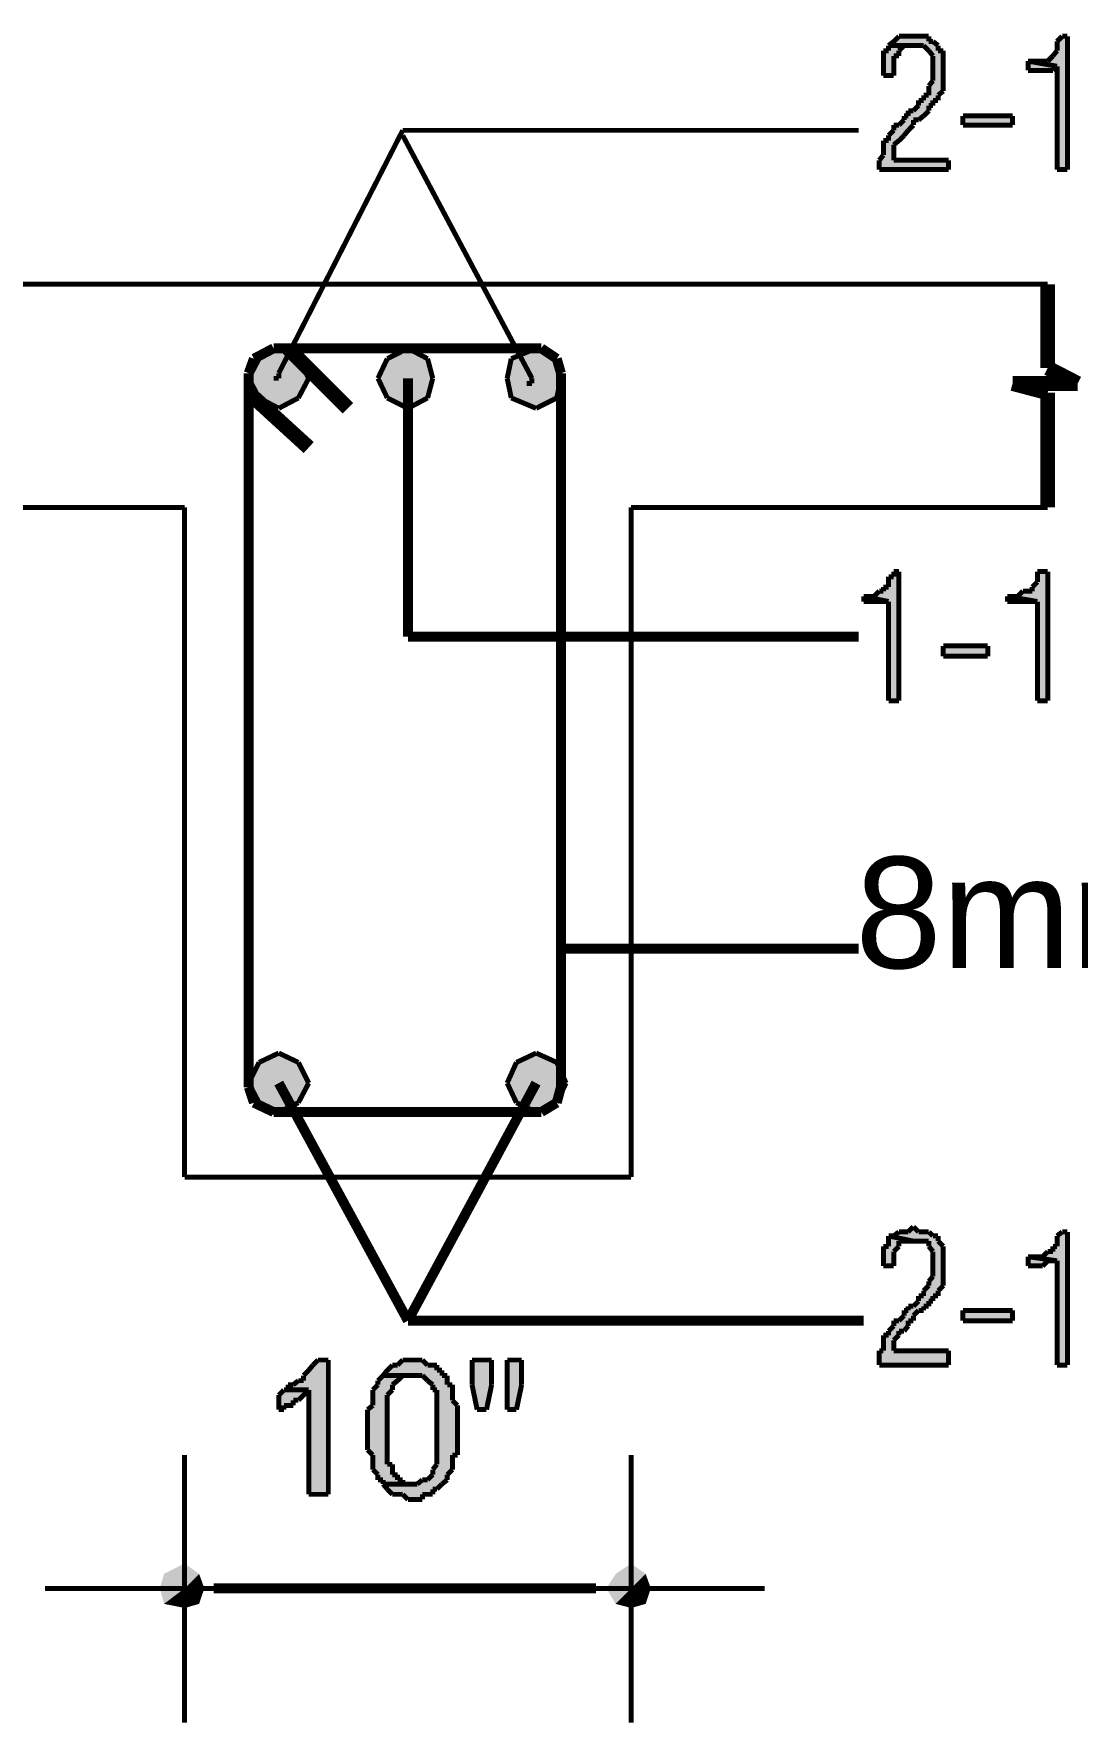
# Model space of a CAD drawing. Header units: millimetres. Extents: x 5 to 350, y 3 to 213.
# Drawn here: x 66.18 to 83.99, y 97.66 to 126.53 of the extents above; entities that cross this region are included whole.
import ezdxf

# ---------------------------------------------------------------- set-up
doc = ezdxf.new("R2010")
doc.units = ezdxf.units.MM
for name, color, linetype in [('H', 251, 'Continuous'), ('P', 255, 'Continuous'), ('T', 255, 'Continuous')]:
    doc.layers.add(name, color=color, linetype=linetype)
doc.styles.get("Standard").update_dxf_attribs({"font": 'arial.ttf'})

msp = doc.modelspace()

# ---------------------------------------------------------------- hatches: boundary and pattern name
at = {"layer": 'H', "linetype": 'Continuous'}
for points in [[(80.61, 124.213), (80.61, 124.372), (80.68, 124.46), (80.68, 124.707), (80.768, 124.707), (80.768, 124.795), (80.857, 124.883), (80.857, 124.972), (80.945, 124.972), (81.033, 125.06), (81.033, 125.13), (81.104, 125.13), (81.104, 125.218), (81.192, 125.218), (81.28, 125.307), (81.28, 125.395), (81.368, 125.395), (81.368, 125.483), (81.456, 125.483), (81.456, 125.642), (81.527, 125.73), (81.527, 126.153), (81.368, 126.33), (80.768, 126.33), (80.945, 126.488), (81.456, 126.488), (81.456, 126.4), (81.527, 126.4), (81.615, 126.33), (81.615, 126.242), (81.703, 126.242), (81.703, 125.554), (81.615, 125.483), (81.615, 125.395), (81.527, 125.395), (81.527, 125.307), (81.456, 125.307), (81.456, 125.218), (81.28, 125.06), (81.192, 125.06), (81.192, 124.972), (80.857, 124.636), (80.857, 124.372), (81.792, 124.372), (81.792, 124.213), (80.61, 124.213)], [(83.644, 124.213), (83.644, 125.977), (83.15, 126.065), (83.485, 126.065), (83.644, 126.242), (83.644, 126.4), (83.732, 126.488), (83.82, 126.488), (83.82, 124.213), (83.644, 124.213)], [(80.68, 125.818), (80.68, 126.242), (80.768, 126.242), (80.768, 126.33), (81.033, 126.33), (80.945, 126.242), (80.945, 126.153), (80.857, 126.153), (80.857, 125.818), (80.68, 125.818)], [(83.15, 125.906), (83.15, 126.065), (83.644, 125.977), (83.573, 125.906), (83.15, 125.906)], [(82.038, 124.972), (82.038, 125.13), (82.885, 125.13), (82.885, 124.972), (82.038, 124.972)], [(69.85, 120.65), (70.026, 120.985), (70.873, 120.65), (69.85, 120.65)], [(70.026, 120.985), (70.362, 121.162), (70.697, 120.985), (70.026, 120.985)], [(70.873, 120.65), (70.026, 120.985), (70.697, 120.985), (70.873, 120.65)], [(72.055, 120.65), (72.214, 120.985), (72.99, 120.65), (72.055, 120.65)], [(72.214, 120.985), (72.566, 121.162), (72.902, 120.985), (72.214, 120.985)], [(72.99, 120.65), (72.214, 120.985), (72.902, 120.985), (72.99, 120.65)], [(74.26, 120.65), (74.33, 120.985), (75.177, 120.65), (74.26, 120.65)], [(74.33, 120.985), (74.754, 121.162), (75.106, 120.985), (74.33, 120.985)], [(75.177, 120.65), (74.33, 120.985), (75.106, 120.985), (75.177, 120.65)], [(70.026, 120.315), (69.85, 120.65), (70.697, 120.315), (70.026, 120.315)], [(70.697, 120.315), (69.85, 120.65), (70.873, 120.65), (70.697, 120.315)], [(72.214, 120.315), (72.055, 120.65), (72.902, 120.315), (72.214, 120.315)], [(72.902, 120.315), (72.055, 120.65), (72.99, 120.65), (72.902, 120.315)], [(74.33, 120.315), (74.26, 120.65), (75.106, 120.315), (74.33, 120.315)], [(75.106, 120.315), (74.26, 120.65), (75.177, 120.65), (75.106, 120.315)], [(70.362, 120.138), (70.026, 120.315), (70.697, 120.315), (70.362, 120.138)], [(72.566, 120.138), (72.214, 120.315), (72.902, 120.315), (72.566, 120.138)], [(74.754, 120.138), (74.33, 120.315), (75.106, 120.315), (74.754, 120.138)], [(80.768, 115.147), (80.768, 116.84), (80.345, 116.928), (80.522, 116.928), (80.61, 117.016), (80.68, 117.016), (80.68, 117.087), (80.768, 117.087), (80.768, 117.263), (80.857, 117.263), (80.857, 117.352), (80.945, 117.352), (80.945, 115.147), (80.768, 115.147)], [(83.308, 115.147), (83.308, 116.84), (82.797, 116.928), (82.973, 116.928), (83.062, 117.016), (83.22, 117.016), (83.22, 117.087), (83.308, 117.175), (83.308, 117.352), (83.485, 117.352), (83.485, 115.147), (83.308, 115.147)], [(80.345, 116.84), (80.345, 116.928), (80.768, 116.84), (80.345, 116.84)], [(82.797, 116.84), (82.797, 116.928), (83.308, 116.84), (82.797, 116.84)], [(81.703, 115.905), (81.703, 116.082), (82.462, 116.082), (82.462, 115.905), (81.703, 115.905)], [(69.85, 108.62), (70.026, 108.973), (70.873, 108.62), (69.85, 108.62)], [(70.026, 108.973), (70.362, 109.132), (70.697, 108.973), (70.026, 108.973)], [(70.873, 108.62), (70.026, 108.973), (70.697, 108.973), (70.873, 108.62)], [(74.26, 108.62), (74.418, 108.973), (75.265, 108.62), (74.26, 108.62)], [(74.418, 108.973), (74.754, 109.132), (75.106, 108.973), (74.418, 108.973)], [(75.265, 108.62), (74.418, 108.973), (75.106, 108.973), (75.265, 108.62)], [(70.026, 108.285), (69.85, 108.62), (70.697, 108.285), (70.026, 108.285)], [(70.697, 108.285), (69.85, 108.62), (70.873, 108.62), (70.697, 108.285)], [(74.418, 108.285), (74.26, 108.62), (75.106, 108.285), (74.418, 108.285)], [(75.106, 108.285), (74.26, 108.62), (75.265, 108.62), (75.106, 108.285)], [(70.362, 108.126), (70.026, 108.285), (70.697, 108.285), (70.362, 108.126)], [(74.754, 108.126), (74.418, 108.285), (75.106, 108.285), (74.754, 108.126)], [(80.61, 103.805), (80.61, 104.052), (80.68, 104.052), (80.68, 104.316), (80.768, 104.316), (80.768, 104.387), (80.857, 104.475), (80.857, 104.563), (80.945, 104.563), (81.033, 104.652), (81.033, 104.74), (81.104, 104.74), (81.104, 104.81), (81.192, 104.81), (81.28, 104.898), (81.28, 104.987), (81.368, 104.987), (81.368, 105.075), (81.456, 105.163), (81.456, 105.234), (81.527, 105.322), (81.527, 105.745), (81.456, 105.833), (81.456, 105.922), (81.192, 105.922), (80.768, 106.01), (80.857, 106.01), (80.945, 106.08), (81.104, 106.08), (81.192, 106.168), (81.28, 106.08), (81.456, 106.08), (81.527, 106.01), (81.615, 106.01), (81.615, 105.922), (81.703, 105.833), (81.703, 105.163), (81.615, 105.075), (81.615, 104.987), (81.527, 104.987), (81.527, 104.898), (81.456, 104.898), (81.456, 104.81), (81.368, 104.81), (81.368, 104.74), (81.28, 104.74), (81.192, 104.652), (81.192, 104.563), (81.104, 104.563), (81.104, 104.475), (81.033, 104.387), (80.945, 104.387), (80.945, 104.316), (80.857, 104.228), (80.857, 104.052), (81.792, 104.052), (81.792, 103.805), (80.61, 103.805)], [(80.68, 105.498), (80.68, 105.833), (80.768, 105.833), (80.768, 106.01), (81.192, 105.922), (80.945, 105.922), (80.945, 105.833), (80.857, 105.745), (80.857, 105.498), (80.68, 105.498)], [(83.644, 103.805), (83.644, 105.586), (83.15, 105.657), (83.397, 105.657), (83.485, 105.745), (83.573, 105.745), (83.573, 105.833), (83.644, 105.833), (83.644, 106.01), (83.732, 106.08), (83.82, 106.08), (83.82, 103.805), (83.644, 103.805)], [(83.15, 105.498), (83.15, 105.657), (83.644, 105.586), (83.485, 105.586), (83.397, 105.498), (83.15, 105.498)], [(82.038, 104.563), (82.038, 104.74), (82.885, 104.74), (82.885, 104.563), (82.038, 104.563)], [(70.873, 101.6), (70.873, 103.382), (70.52, 103.382), (70.52, 103.47), (70.608, 103.47), (70.697, 103.54), (70.785, 103.54), (70.785, 103.628), (71.032, 103.893), (71.208, 103.893), (71.208, 101.6), (70.873, 101.6)], [(72.566, 101.512), (72.478, 101.6), (72.302, 101.6), (72.143, 101.776), (72.725, 101.776), (72.813, 101.847), (72.902, 101.847), (72.99, 101.935), (72.99, 102.023), (73.06, 102.112), (73.06, 103.382), (72.99, 103.382), (72.99, 103.47), (72.813, 103.628), (72.143, 103.628), (72.302, 103.805), (72.39, 103.805), (72.478, 103.893), (72.813, 103.893), (72.902, 103.805), (73.06, 103.805), (73.06, 103.717), (73.148, 103.717), (73.148, 103.628), (73.237, 103.628), (73.237, 103.47), (73.325, 103.47), (73.325, 103.205), (73.413, 103.117), (73.413, 102.27), (73.325, 102.27), (73.325, 102.023), (73.237, 101.935), (73.237, 101.847), (73.06, 101.688), (72.99, 101.688), (72.99, 101.6), (72.813, 101.6), (72.813, 101.512), (72.566, 101.512)], [(73.748, 103.046), (73.66, 103.47), (73.66, 103.893), (73.995, 103.893), (73.995, 103.47), (73.907, 103.046), (73.748, 103.046)], [(74.26, 103.046), (74.26, 103.893), (74.507, 103.893), (74.507, 103.47), (74.418, 103.046), (74.26, 103.046)], [(70.362, 103.046), (70.362, 103.293), (70.45, 103.382), (70.873, 103.382), (70.697, 103.205), (70.608, 103.205), (70.608, 103.117), (70.45, 103.117), (70.45, 103.046), (70.362, 103.046)], [(72.143, 101.776), (72.143, 101.847), (72.055, 101.847), (72.055, 101.935), (71.967, 102.023), (71.967, 102.27), (71.878, 102.358), (71.878, 103.046), (71.967, 103.117), (71.967, 103.382), (72.055, 103.47), (72.055, 103.54), (72.143, 103.628), (72.478, 103.628), (72.302, 103.47), (72.302, 103.382), (72.214, 103.293), (72.214, 102.112), (72.302, 102.112), (72.302, 101.935), (72.39, 101.935), (72.39, 101.847), (72.478, 101.847), (72.478, 101.776), (72.143, 101.776)], [(68.333, 99.995), (68.404, 100.242), (68.756, 99.995), (68.333, 99.995)], [(68.756, 99.995), (68.404, 100.242), (68.756, 100.418), (68.756, 99.995)], [(68.756, 99.995), (68.756, 100.418), (69.003, 100.242), (68.756, 99.995)], [(68.756, 99.995), (69.003, 100.242), (69.092, 99.995), (68.756, 99.995)], [(75.953, 99.995), (76.112, 100.242), (76.376, 99.995), (75.953, 99.995)], [(76.376, 99.995), (76.112, 100.242), (76.376, 100.418), (76.376, 99.995)], [(76.376, 99.995), (76.376, 100.418), (76.623, 100.242), (76.376, 99.995)], [(76.376, 99.995), (76.623, 100.242), (76.712, 99.995), (76.376, 99.995)], [(68.404, 99.73), (68.333, 99.995), (68.756, 99.995), (68.404, 99.73)], [(68.756, 99.66), (68.404, 99.73), (68.756, 99.995), (68.756, 99.66)], [(68.756, 99.66), (68.756, 99.995), (69.003, 99.73), (68.756, 99.66)], [(69.003, 99.73), (68.756, 99.995), (69.092, 99.995), (69.003, 99.73)], [(76.112, 99.73), (75.953, 99.995), (76.376, 99.995), (76.112, 99.73)], [(76.376, 99.66), (76.112, 99.73), (76.376, 99.995), (76.376, 99.66)], [(76.376, 99.66), (76.376, 99.995), (76.623, 99.73), (76.376, 99.66)], [(76.623, 99.73), (76.376, 99.995), (76.712, 99.995), (76.623, 99.73)]]:
    msp.add_hatch(color=256, dxfattribs=at).paths.add_polyline_path(points)

# ---------------------------------------------------------------- linework, layer by layer
at = {"layer": 'P'}
for points, const_width in [([(80.945, 126.488), (80.857, 126.4)], 0.085), ([(81.033, 126.488), (80.945, 126.488)], 0.085), ([(81.104, 126.488), (81.033, 126.488)], 0.085), ([(81.192, 126.488), (81.104, 126.488)], 0.085), ([(81.28, 126.488), (81.192, 126.488)], 0.085), ([(81.368, 126.488), (81.28, 126.488)], 0.085), ([(81.28, 126.488), (81.28, 126.488)], 0.085), ([(81.456, 126.488), (81.368, 126.488)], 0.085), ([(81.456, 126.4), (81.456, 126.488)], 0.085), ([(83.732, 126.488), (83.644, 126.4)], 0.085), ([(83.82, 126.488), (83.732, 126.488)], 0.085), ([(83.82, 124.213), (83.82, 126.488)], 0.085), ([(80.768, 126.242), (80.68, 126.242)], 0.085), ([(80.68, 126.242), (80.68, 126.153)], 0.085), ([(80.68, 126.153), (80.68, 126.065)], 0.085), ([(80.857, 126.4), (80.768, 126.33)], 0.085), ([(80.768, 126.33), (80.768, 126.242)], 0.085), ([(81.192, 126.33), (80.768, 126.33)], 0.085), ([(80.768, 126.33), (81.192, 126.33)], 0.085), ([(80.857, 126.065), (80.857, 126.153)], 0.085), ([(80.857, 126.153), (80.945, 126.153)], 0.085), ([(80.945, 126.242), (81.033, 126.33)], 0.085), ([(80.945, 126.153), (80.945, 126.242)], 0.085), ([(81.033, 126.33), (81.104, 126.33)], 0.085), ([(81.104, 126.33), (81.192, 126.33)], 0.085), ([(81.192, 126.33), (81.28, 126.33)], 0.085), ([(81.28, 126.33), (81.368, 126.33)], 0.085), ([(81.368, 126.33), (81.456, 126.242)], 0.085), ([(81.527, 126.4), (81.456, 126.4)], 0.085), ([(81.456, 126.242), (81.527, 126.153)], 0.085), ([(81.615, 126.33), (81.527, 126.4)], 0.085), ([(81.527, 126.153), (81.527, 126.065)], 0.085), ([(81.615, 126.242), (81.615, 126.33)], 0.085), ([(81.703, 126.242), (81.615, 126.242)], 0.085), ([(81.703, 126.153), (81.703, 126.242)], 0.085), ([(81.703, 126.065), (81.703, 126.153)], 0.085), ([(83.573, 126.153), (83.485, 126.065)], 0.085), ([(83.644, 126.242), (83.573, 126.153)], 0.085), ([(83.644, 126.4), (83.644, 126.33)], 0.085), ([(83.644, 126.33), (83.644, 126.242)], 0.085), ([(80.68, 126.065), (80.68, 125.977)], 0.085), ([(80.68, 125.977), (80.68, 125.906)], 0.085), ([(80.68, 125.906), (80.68, 125.818)], 0.085), ([(80.857, 125.977), (80.857, 126.065)], 0.085), ([(80.857, 125.906), (80.857, 125.977)], 0.085), ([(80.857, 125.818), (80.857, 125.906)], 0.085), ([(81.527, 126.065), (81.527, 125.977)], 0.085), ([(81.527, 125.977), (81.527, 125.906)], 0.085), ([(81.527, 125.906), (81.527, 125.818)], 0.085), ([(81.703, 125.977), (81.703, 126.065)], 0.085), ([(81.703, 125.906), (81.703, 125.977)], 0.085), ([(81.703, 125.818), (81.703, 125.906)], 0.085), ([(83.15, 126.065), (83.15, 125.906)], 0.085), ([(83.644, 125.977), (83.15, 126.065)], 0.085), ([(83.22, 126.065), (83.15, 126.065)], 0.085), ([(83.15, 126.065), (83.644, 125.977)], 0.085), ([(83.15, 125.906), (83.22, 125.906)], 0.085), ([(83.308, 126.065), (83.22, 126.065)], 0.085), ([(83.22, 125.906), (83.308, 125.906)], 0.085), ([(83.397, 126.065), (83.308, 126.065)], 0.085), ([(83.308, 125.906), (83.397, 125.906)], 0.085), ([(83.485, 126.065), (83.397, 126.065)], 0.085), ([(83.397, 125.906), (83.485, 125.906)], 0.085), ([(83.485, 125.906), (83.573, 125.906)], 0.085), ([(83.573, 125.906), (83.644, 125.977)], 0.085), ([(83.644, 125.977), (83.644, 124.213)], 0.085), ([(80.68, 125.818), (80.857, 125.818)], 0.085), ([(81.527, 125.73), (81.456, 125.642)], 0.085), ([(81.456, 125.642), (81.456, 125.554)], 0.085), ([(81.456, 125.554), (81.456, 125.483)], 0.085), ([(81.527, 125.818), (81.527, 125.73)], 0.085), ([(81.615, 125.483), (81.703, 125.554)], 0.085), ([(81.703, 125.73), (81.703, 125.818)], 0.085), ([(81.703, 125.642), (81.703, 125.73)], 0.085), ([(81.703, 125.554), (81.703, 125.642)], 0.085), ([(81.28, 125.307), (81.192, 125.218)], 0.085), ([(81.368, 125.395), (81.28, 125.395)], 0.085), ([(81.28, 125.395), (81.28, 125.307)], 0.085), ([(81.456, 125.483), (81.368, 125.483)], 0.085), ([(81.368, 125.483), (81.368, 125.395)], 0.085), ([(81.456, 125.218), (81.456, 125.307)], 0.085), ([(81.456, 125.307), (81.527, 125.307)], 0.085), ([(81.527, 125.307), (81.527, 125.395)], 0.085), ([(81.527, 125.395), (81.615, 125.395)], 0.085), ([(81.615, 125.395), (81.615, 125.483)], 0.085), ([(80.945, 124.972), (80.857, 124.972)], 0.085), ([(80.857, 124.972), (80.857, 124.883)], 0.085), ([(81.033, 125.06), (80.945, 124.972)], 0.085), ([(81.104, 125.13), (81.033, 125.13)], 0.085), ([(81.033, 125.13), (81.033, 125.06)], 0.085), ([(81.192, 125.218), (81.104, 125.218)], 0.085), ([(81.104, 125.218), (81.104, 125.13)], 0.085), ([(81.104, 124.883), (81.192, 124.972)], 0.085), ([(81.192, 124.972), (81.192, 125.06)], 0.085), ([(81.192, 125.06), (81.28, 125.06)], 0.085), ([(81.28, 125.06), (81.368, 125.13)], 0.085), ([(81.368, 125.13), (81.456, 125.218)], 0.085), ([(82.038, 124.972), (82.038, 125.13)], 0.085), ([(82.038, 125.13), (82.885, 125.13)], 0.085), ([(82.885, 124.972), (82.038, 124.972)], 0.085), ([(82.038, 124.972), (82.038, 124.972)], 0.085), ([(82.885, 125.13), (82.885, 124.972)], 0.085), ([(70.362, 120.738), (72.478, 124.883)], 0.085), ([(72.478, 124.883), (80.257, 124.883)], 0.085), ([(74.683, 120.65), (72.478, 124.795)], 0.085), ([(80.768, 124.707), (80.68, 124.707)], 0.085), ([(80.68, 124.707), (80.68, 124.636)], 0.085), ([(80.857, 124.883), (80.768, 124.795)], 0.085), ([(80.768, 124.795), (80.768, 124.707)], 0.085), ([(80.857, 124.636), (80.945, 124.707)], 0.085), ([(80.945, 124.707), (81.033, 124.795)], 0.085), ([(81.033, 124.795), (81.104, 124.883)], 0.085), ([(80.68, 124.46), (80.61, 124.372)], 0.085), ([(80.68, 124.636), (80.68, 124.548)], 0.085), ([(80.68, 124.548), (80.68, 124.46)], 0.085), ([(80.857, 124.548), (80.857, 124.636)], 0.085), ([(80.857, 124.46), (80.857, 124.548)], 0.085), ([(80.857, 124.372), (80.857, 124.46)], 0.085), ([(80.61, 124.372), (80.61, 124.284)], 0.085), ([(80.61, 124.284), (80.61, 124.213)], 0.085), ([(80.61, 124.213), (81.792, 124.213)], 0.085), ([(81.792, 124.372), (80.857, 124.372)], 0.085), ([(81.792, 124.213), (81.792, 124.372)], 0.085), ([(83.644, 124.213), (83.82, 124.213)], 0.085), ([(83.485, 122.255), (62.406, 122.255)], 0.085), ([(83.485, 120.826), (83.485, 122.255)], 0.254), ([(70.52, 121.162), (71.543, 120.138)], 0.254), ([(69.938, 120.985), (69.85, 120.738)], 0.169), ([(70.026, 120.985), (69.85, 120.65)], 0.085), ([(70.273, 121.162), (69.938, 120.985)], 0.169), ([(70.362, 121.162), (70.026, 120.985)], 0.085), ([(74.842, 121.162), (70.273, 121.162)], 0.169), ([(70.697, 120.985), (70.362, 121.162)], 0.085), ([(70.873, 120.65), (70.697, 120.985)], 0.085), ([(72.214, 120.985), (72.055, 120.65)], 0.085), ([(72.566, 121.162), (72.214, 120.985)], 0.085), ([(72.902, 120.985), (72.566, 121.162)], 0.085), ([(72.99, 120.65), (72.902, 120.985)], 0.085), ([(74.33, 120.985), (74.26, 120.65)], 0.085), ([(74.754, 121.162), (74.33, 120.985)], 0.085), ([(75.106, 120.985), (74.754, 121.162)], 0.085), ([(75.106, 120.985), (74.842, 121.162)], 0.169), ([(75.177, 120.738), (75.106, 120.985)], 0.169), ([(75.177, 120.65), (75.106, 120.985)], 0.085), ([(69.85, 120.738), (69.85, 108.55)], 0.169), ([(69.85, 120.65), (70.026, 120.315)], 0.085), ([(70.273, 120.65), (70.362, 120.65)], 0.085), ([(70.362, 120.65), (70.362, 120.738)], 0.085), ([(70.362, 120.65), (70.362, 120.738)], 0.085), ([(70.362, 120.65), (70.362, 120.738)], 0.085), ([(70.697, 120.315), (70.873, 120.65)], 0.085), ([(70.873, 120.65), (70.873, 120.65)], 0.085), ([(72.055, 120.65), (72.214, 120.315)], 0.085), ([(72.566, 120.65), (72.566, 116.24)], 0.169), ([(72.902, 120.315), (72.99, 120.65)], 0.085), ([(72.99, 120.65), (72.99, 120.65)], 0.085), ([(74.26, 120.65), (74.33, 120.315)], 0.085), ([(74.683, 120.65), (74.683, 120.562)], 0.085), ([(74.683, 120.562), (74.683, 120.65)], 0.085), ([(74.683, 120.562), (74.683, 120.65)], 0.085), ([(75.106, 120.315), (75.177, 120.65)], 0.085), ([(75.177, 108.55), (75.177, 120.738)], 0.169), ([(75.177, 120.65), (75.177, 120.65)], 0.085), ([(83.485, 120.403), (82.885, 120.562)], 0.254), ([(82.885, 120.562), (83.996, 120.562)], 0.254), ([(83.996, 120.562), (83.485, 120.826)], 0.254), ([(69.85, 120.403), (70.873, 119.468)], 0.254), ([(74.595, 120.562), (74.683, 120.562)], 0.085), ([(83.485, 118.445), (83.485, 120.403)], 0.254), ([(70.026, 120.315), (70.362, 120.138)], 0.085), ([(70.362, 120.138), (70.697, 120.315)], 0.085), ([(72.214, 120.315), (72.566, 120.138)], 0.085), ([(72.566, 120.138), (72.902, 120.315)], 0.085), ([(74.33, 120.315), (74.754, 120.138)], 0.085), ([(74.754, 120.138), (75.106, 120.315)], 0.085), ([(62.406, 118.445), (68.756, 118.445)], 0.085), ([(68.756, 118.445), (68.756, 107.015)], 0.085), ([(76.376, 107.015), (76.376, 118.445)], 0.085), ([(83.485, 118.445), (76.376, 118.445)], 0.085), ([(80.857, 117.263), (80.768, 117.263)], 0.085), ([(80.768, 117.263), (80.768, 117.175)], 0.085), ([(80.768, 117.175), (80.768, 117.087)], 0.085), ([(80.945, 117.352), (80.857, 117.352)], 0.085), ([(80.857, 117.352), (80.857, 117.263)], 0.085), ([(80.945, 115.147), (80.945, 117.352)], 0.085), ([(83.308, 117.175), (83.22, 117.087)], 0.085), ([(83.485, 117.352), (83.308, 117.352)], 0.085), ([(83.308, 117.352), (83.308, 117.263)], 0.085), ([(83.308, 117.263), (83.308, 117.175)], 0.085), ([(83.485, 115.147), (83.485, 117.352)], 0.085), ([(80.345, 116.928), (80.345, 116.84)], 0.085), ([(80.768, 116.84), (80.345, 116.928)], 0.085), ([(80.433, 116.928), (80.345, 116.928)], 0.085), ([(80.345, 116.928), (80.768, 116.84)], 0.085), ([(80.522, 116.928), (80.433, 116.928)], 0.085), ([(80.61, 117.016), (80.522, 116.928)], 0.085), ([(80.68, 117.016), (80.61, 117.016)], 0.085), ([(80.768, 117.087), (80.68, 117.087)], 0.085), ([(80.68, 117.087), (80.68, 117.016)], 0.085), ([(82.797, 116.928), (82.797, 116.84)], 0.085), ([(83.308, 116.84), (82.797, 116.928)], 0.085), ([(82.885, 116.928), (82.797, 116.928)], 0.085), ([(82.797, 116.928), (83.308, 116.84)], 0.085), ([(82.973, 116.928), (82.885, 116.928)], 0.085), ([(83.062, 117.016), (82.973, 116.928)], 0.085), ([(83.15, 117.016), (83.062, 117.016)], 0.085), ([(83.22, 117.016), (83.15, 117.016)], 0.085), ([(83.22, 117.087), (83.22, 117.016)], 0.085), ([(80.345, 116.84), (80.433, 116.84)], 0.085), ([(80.433, 116.84), (80.522, 116.84)], 0.085), ([(80.522, 116.84), (80.61, 116.84)], 0.085), ([(80.61, 116.84), (80.68, 116.84)], 0.085), ([(80.68, 116.84), (80.768, 116.84)], 0.085), ([(80.768, 116.84), (80.768, 115.147)], 0.085), ([(82.797, 116.84), (82.885, 116.84)], 0.085), ([(82.885, 116.84), (82.973, 116.84)], 0.085), ([(82.973, 116.84), (83.062, 116.84)], 0.085), ([(83.062, 116.84), (83.15, 116.84)], 0.085), ([(83.15, 116.84), (83.22, 116.84)], 0.085), ([(83.22, 116.84), (83.308, 116.84)], 0.085), ([(83.308, 116.84), (83.308, 115.147)], 0.085), ([(72.566, 116.24), (80.257, 116.24)], 0.169), ([(81.703, 115.905), (81.703, 116.082)], 0.085), ([(81.703, 116.082), (82.462, 116.082)], 0.085), ([(82.462, 116.082), (82.462, 115.905)], 0.085), ([(82.462, 115.905), (81.703, 115.905)], 0.085), ([(81.703, 115.905), (81.703, 115.905)], 0.085), ([(80.768, 115.147), (80.945, 115.147)], 0.085), ([(83.308, 115.147), (83.485, 115.147)], 0.085), ([(75.177, 110.913), (80.257, 110.913)], 0.169), ([(70.362, 109.132), (70.026, 108.973)], 0.085), ([(70.697, 108.973), (70.362, 109.132)], 0.085), ([(74.754, 109.132), (74.418, 108.973)], 0.085), ([(75.106, 108.973), (74.754, 109.132)], 0.085), ([(70.026, 108.973), (69.85, 108.62)], 0.085), ([(70.873, 108.62), (70.697, 108.973)], 0.085), ([(74.418, 108.973), (74.26, 108.62)], 0.085), ([(75.265, 108.62), (75.106, 108.973)], 0.085), ([(69.85, 108.55), (69.938, 108.285)], 0.169), ([(69.85, 108.62), (70.026, 108.285)], 0.085), ([(70.362, 108.62), (72.566, 104.563)], 0.169), ([(70.697, 108.285), (70.873, 108.62)], 0.085), ([(70.873, 108.62), (70.873, 108.62)], 0.085), ([(72.566, 104.563), (74.754, 108.62)], 0.169), ([(74.26, 108.62), (74.418, 108.285)], 0.085), ([(75.106, 108.285), (75.177, 108.55)], 0.169), ([(75.106, 108.285), (75.265, 108.62)], 0.085), ([(75.265, 108.62), (75.265, 108.62)], 0.085), ([(69.938, 108.285), (70.273, 108.126)], 0.169), ([(70.026, 108.285), (70.362, 108.126)], 0.085), ([(70.362, 108.126), (70.697, 108.285)], 0.085), ([(74.418, 108.285), (74.754, 108.126)], 0.085), ([(74.754, 108.126), (75.106, 108.285)], 0.085), ([(74.842, 108.126), (75.106, 108.285)], 0.169), ([(70.185, 108.126), (74.842, 108.126)], 0.085), ([(70.273, 108.126), (74.842, 108.126)], 0.169), ([(68.756, 107.015), (76.376, 107.015)], 0.085), ([(80.768, 106.01), (80.768, 105.922)], 0.085), ([(81.192, 105.922), (80.768, 106.01)], 0.085), ([(80.857, 106.01), (80.768, 106.01)], 0.085), ([(80.768, 106.01), (81.192, 105.922)], 0.085), ([(80.768, 105.922), (80.768, 105.833)], 0.085), ([(80.945, 106.08), (80.857, 106.01)], 0.085), ([(81.033, 106.08), (80.945, 106.08)], 0.085), ([(80.945, 105.833), (80.945, 105.922)], 0.085), ([(80.945, 105.922), (81.033, 105.922)], 0.085), ([(81.104, 106.08), (81.033, 106.08)], 0.085), ([(81.033, 105.922), (81.104, 105.922)], 0.085), ([(81.192, 106.168), (81.104, 106.08)], 0.085), ([(81.104, 105.922), (81.192, 105.922)], 0.085), ([(81.28, 106.08), (81.192, 106.168)], 0.085), ([(81.192, 105.922), (81.28, 105.922)], 0.085), ([(81.368, 106.08), (81.28, 106.08)], 0.085), ([(81.28, 106.08), (81.28, 106.08)], 0.085), ([(81.28, 105.922), (81.368, 105.922)], 0.085), ([(81.456, 106.08), (81.368, 106.08)], 0.085), ([(81.368, 105.922), (81.456, 105.922)], 0.085), ([(81.527, 106.01), (81.456, 106.08)], 0.085), ([(81.456, 105.922), (81.456, 105.833)], 0.085), ([(81.615, 106.01), (81.527, 106.01)], 0.085), ([(81.615, 105.922), (81.615, 106.01)], 0.085), ([(81.703, 105.833), (81.615, 105.922)], 0.085), ([(83.732, 106.08), (83.644, 106.01)], 0.085), ([(83.644, 106.01), (83.644, 105.922)], 0.085), ([(83.644, 105.922), (83.644, 105.833)], 0.085), ([(83.82, 106.08), (83.732, 106.08)], 0.085), ([(83.82, 103.805), (83.82, 106.08)], 0.085), ([(80.768, 105.833), (80.68, 105.833)], 0.085), ([(80.68, 105.833), (80.68, 105.745)], 0.085), ([(80.68, 105.745), (80.68, 105.657)], 0.085), ([(80.68, 105.657), (80.68, 105.586)], 0.085), ([(80.857, 105.745), (80.945, 105.833)], 0.085), ([(80.857, 105.657), (80.857, 105.745)], 0.085), ([(80.857, 105.586), (80.857, 105.657)], 0.085), ([(81.456, 105.833), (81.527, 105.745)], 0.085), ([(81.527, 105.745), (81.527, 105.657)], 0.085), ([(81.527, 105.657), (81.527, 105.586)], 0.085), ([(81.703, 105.745), (81.703, 105.833)], 0.085), ([(81.703, 105.657), (81.703, 105.745)], 0.085), ([(81.703, 105.586), (81.703, 105.657)], 0.085), ([(83.15, 105.657), (83.15, 105.498)], 0.085), ([(83.644, 105.586), (83.15, 105.657)], 0.085), ([(83.22, 105.657), (83.15, 105.657)], 0.085), ([(83.15, 105.657), (83.644, 105.586)], 0.085), ([(83.308, 105.657), (83.22, 105.657)], 0.085), ([(83.397, 105.657), (83.308, 105.657)], 0.085), ([(83.485, 105.745), (83.397, 105.657)], 0.085), ([(83.573, 105.745), (83.485, 105.745)], 0.085), ([(83.644, 105.833), (83.573, 105.833)], 0.085), ([(83.573, 105.833), (83.573, 105.745)], 0.085), ([(80.68, 105.586), (80.68, 105.498)], 0.085), ([(80.68, 105.498), (80.857, 105.498)], 0.085), ([(80.857, 105.498), (80.857, 105.586)], 0.085), ([(81.527, 105.586), (81.527, 105.498)], 0.085), ([(81.527, 105.498), (81.527, 105.41)], 0.085), ([(81.527, 105.41), (81.527, 105.322)], 0.085), ([(81.703, 105.498), (81.703, 105.586)], 0.085), ([(81.703, 105.41), (81.703, 105.498)], 0.085), ([(81.703, 105.322), (81.703, 105.41)], 0.085), ([(83.15, 105.498), (83.22, 105.498)], 0.085), ([(83.22, 105.498), (83.308, 105.498)], 0.085), ([(83.308, 105.498), (83.397, 105.498)], 0.085), ([(83.397, 105.498), (83.485, 105.586)], 0.085), ([(83.485, 105.586), (83.573, 105.586)], 0.085), ([(83.573, 105.586), (83.644, 105.586)], 0.085), ([(83.644, 105.586), (83.644, 103.805)], 0.085), ([(81.456, 105.163), (81.368, 105.075)], 0.085), ([(81.368, 105.075), (81.368, 104.987)], 0.085), ([(81.527, 105.322), (81.456, 105.234)], 0.085), ([(81.456, 105.234), (81.456, 105.163)], 0.085), ([(81.615, 105.075), (81.703, 105.163)], 0.085), ([(81.615, 104.987), (81.615, 105.075)], 0.085), ([(81.703, 105.234), (81.703, 105.322)], 0.085), ([(81.703, 105.163), (81.703, 105.234)], 0.085), ([(81.192, 104.81), (81.104, 104.81)], 0.085), ([(81.104, 104.81), (81.104, 104.74)], 0.085), ([(81.28, 104.898), (81.192, 104.81)], 0.085), ([(81.368, 104.987), (81.28, 104.987)], 0.085), ([(81.28, 104.987), (81.28, 104.898)], 0.085), ([(81.368, 104.74), (81.368, 104.81)], 0.085), ([(81.368, 104.81), (81.456, 104.81)], 0.085), ([(81.456, 104.81), (81.456, 104.898)], 0.085), ([(81.456, 104.898), (81.527, 104.898)], 0.085), ([(81.527, 104.898), (81.527, 104.987)], 0.085), ([(81.527, 104.987), (81.615, 104.987)], 0.085), ([(72.566, 104.563), (80.345, 104.563)], 0.169), ([(80.857, 104.475), (80.768, 104.387)], 0.085), ([(80.945, 104.563), (80.857, 104.563)], 0.085), ([(80.857, 104.563), (80.857, 104.475)], 0.085), ([(81.033, 104.652), (80.945, 104.563)], 0.085), ([(81.104, 104.74), (81.033, 104.74)], 0.085), ([(81.033, 104.74), (81.033, 104.652)], 0.085), ([(81.033, 104.387), (81.104, 104.475)], 0.085), ([(81.104, 104.475), (81.104, 104.563)], 0.085), ([(81.104, 104.563), (81.192, 104.563)], 0.085), ([(81.192, 104.652), (81.28, 104.74)], 0.085), ([(81.192, 104.563), (81.192, 104.652)], 0.085), ([(81.28, 104.74), (81.368, 104.74)], 0.085), ([(82.038, 104.563), (82.038, 104.74)], 0.085), ([(82.038, 104.74), (82.885, 104.74)], 0.085), ([(82.885, 104.563), (82.038, 104.563)], 0.085), ([(82.038, 104.563), (82.038, 104.563)], 0.085), ([(82.885, 104.74), (82.885, 104.563)], 0.085), ([(80.768, 104.316), (80.68, 104.316)], 0.085), ([(80.68, 104.316), (80.68, 104.228)], 0.085), ([(80.68, 104.228), (80.68, 104.14)], 0.085), ([(80.768, 104.387), (80.768, 104.316)], 0.085), ([(80.857, 104.228), (80.945, 104.316)], 0.085), ([(80.857, 104.14), (80.857, 104.228)], 0.085), ([(80.945, 104.316), (80.945, 104.387)], 0.085), ([(80.945, 104.387), (81.033, 104.387)], 0.085), ([(80.68, 104.052), (80.61, 104.052)], 0.085), ([(80.61, 104.052), (80.61, 103.964)], 0.085), ([(80.61, 103.964), (80.61, 103.893)], 0.085), ([(80.68, 104.14), (80.68, 104.052)], 0.085), ([(80.857, 104.052), (80.857, 104.14)], 0.085), ([(81.792, 104.052), (80.857, 104.052)], 0.085), ([(81.792, 103.805), (81.792, 104.052)], 0.085), ([(70.873, 103.717), (70.785, 103.628)], 0.085), ([(70.785, 103.628), (70.785, 103.54)], 0.085), ([(70.944, 103.805), (70.873, 103.717)], 0.085), ([(71.032, 103.893), (70.944, 103.805)], 0.085), ([(71.208, 103.893), (71.032, 103.893)], 0.085), ([(71.208, 101.6), (71.208, 103.893)], 0.085), ([(72.143, 103.628), (72.055, 103.54)], 0.085), ([(72.214, 103.717), (72.143, 103.628)], 0.085), ([(72.637, 103.628), (72.143, 103.628)], 0.085), ([(72.143, 103.628), (72.637, 103.628)], 0.085), ([(72.302, 103.805), (72.214, 103.717)], 0.085), ([(72.39, 103.805), (72.302, 103.805)], 0.085), ([(72.478, 103.893), (72.39, 103.805)], 0.085), ([(72.39, 103.54), (72.478, 103.628)], 0.085), ([(72.566, 103.893), (72.478, 103.893)], 0.085), ([(72.478, 103.628), (72.566, 103.628)], 0.085), ([(72.637, 103.893), (72.566, 103.893)], 0.085), ([(72.566, 103.628), (72.637, 103.628)], 0.085), ([(72.725, 103.893), (72.637, 103.893)], 0.085), ([(72.637, 103.628), (72.725, 103.628)], 0.085), ([(72.813, 103.893), (72.725, 103.893)], 0.085), ([(72.725, 103.628), (72.813, 103.628)], 0.085), ([(72.902, 103.805), (72.813, 103.893)], 0.085), ([(72.813, 103.628), (72.902, 103.54)], 0.085), ([(72.99, 103.805), (72.902, 103.805)], 0.085), ([(73.06, 103.805), (72.99, 103.805)], 0.085), ([(73.06, 103.717), (73.06, 103.805)], 0.085), ([(73.148, 103.717), (73.06, 103.717)], 0.085), ([(73.148, 103.628), (73.148, 103.717)], 0.085), ([(73.237, 103.628), (73.148, 103.628)], 0.085), ([(73.237, 103.54), (73.237, 103.628)], 0.085), ([(73.995, 103.893), (73.66, 103.893)], 0.085), ([(73.66, 103.893), (73.66, 103.47)], 0.085), ([(73.995, 103.47), (73.995, 103.893)], 0.085), ([(74.507, 103.893), (74.26, 103.893)], 0.085), ([(74.26, 103.893), (74.26, 103.47)], 0.085), ([(74.507, 103.47), (74.507, 103.893)], 0.085), ([(80.61, 103.893), (80.61, 103.805)], 0.085), ([(80.61, 103.805), (81.792, 103.805)], 0.085), ([(83.644, 103.805), (83.82, 103.805)], 0.085), ([(70.45, 103.382), (70.362, 103.293)], 0.085), ([(70.52, 103.382), (70.45, 103.382)], 0.085), ([(70.608, 103.47), (70.52, 103.47)], 0.085), ([(70.52, 103.47), (70.52, 103.382)], 0.085), ([(70.873, 103.382), (70.52, 103.382)], 0.085), ([(70.52, 103.382), (70.873, 103.382)], 0.085), ([(70.697, 103.54), (70.608, 103.47)], 0.085), ([(70.785, 103.54), (70.697, 103.54)], 0.085), ([(70.785, 103.293), (70.873, 103.382)], 0.085), ([(70.873, 103.382), (70.873, 103.382)], 0.085), ([(70.873, 103.382), (70.873, 101.6)], 0.085), ([(72.055, 103.47), (71.967, 103.382)], 0.085), ([(71.967, 103.382), (71.967, 103.293)], 0.085), ([(72.055, 103.54), (72.055, 103.47)], 0.085), ([(72.214, 103.293), (72.302, 103.382)], 0.085), ([(72.302, 103.47), (72.39, 103.54)], 0.085), ([(72.302, 103.382), (72.302, 103.47)], 0.085), ([(72.902, 103.54), (72.99, 103.47)], 0.085), ([(72.99, 103.47), (72.99, 103.382)], 0.085), ([(72.99, 103.382), (73.06, 103.382)], 0.085), ([(73.06, 103.382), (73.06, 103.293)], 0.085), ([(73.237, 103.47), (73.237, 103.54)], 0.085), ([(73.325, 103.47), (73.237, 103.47)], 0.085), ([(73.325, 103.382), (73.325, 103.47)], 0.085), ([(73.325, 103.293), (73.325, 103.382)], 0.085), ([(73.66, 103.47), (73.748, 103.046)], 0.085), ([(73.907, 103.046), (73.995, 103.47)], 0.085), ([(74.26, 103.47), (74.26, 103.046)], 0.085), ([(74.418, 103.046), (74.507, 103.47)], 0.085), ([(70.362, 103.293), (70.362, 103.046)], 0.085), ([(70.362, 103.046), (70.45, 103.046)], 0.085), ([(70.45, 103.046), (70.45, 103.117)], 0.085), ([(70.45, 103.117), (70.52, 103.117)], 0.085), ([(70.52, 103.117), (70.608, 103.117)], 0.085), ([(70.608, 103.117), (70.608, 103.205)], 0.085), ([(70.608, 103.205), (70.697, 103.205)], 0.085), ([(70.697, 103.205), (70.785, 103.293)], 0.085), ([(71.967, 103.117), (71.878, 103.046)], 0.085), ([(71.878, 103.046), (71.878, 102.958)], 0.085), ([(71.967, 103.293), (71.967, 103.205)], 0.085), ([(71.967, 103.205), (71.967, 103.117)], 0.085), ([(72.214, 103.205), (72.214, 103.293)], 0.085), ([(72.214, 103.117), (72.214, 103.205)], 0.085), ([(72.214, 103.046), (72.214, 103.117)], 0.085), ([(72.214, 102.958), (72.214, 103.046)], 0.085), ([(73.06, 103.293), (73.06, 103.205)], 0.085), ([(73.06, 103.205), (73.06, 103.117)], 0.085), ([(73.06, 103.117), (73.06, 103.046)], 0.085), ([(73.06, 103.046), (73.06, 102.958)], 0.085), ([(73.325, 103.205), (73.325, 103.293)], 0.085), ([(73.413, 103.117), (73.325, 103.205)], 0.085), ([(73.413, 103.046), (73.413, 103.117)], 0.085), ([(73.413, 102.958), (73.413, 103.046)], 0.085), ([(73.748, 103.046), (73.907, 103.046)], 0.085), ([(74.26, 103.046), (74.418, 103.046)], 0.085), ([(71.878, 102.958), (71.878, 102.87)], 0.085), ([(71.878, 102.87), (71.878, 102.782)], 0.085), ([(71.878, 102.782), (71.878, 102.694)], 0.085), ([(72.214, 102.87), (72.214, 102.958)], 0.085), ([(72.214, 102.782), (72.214, 102.87)], 0.085), ([(72.214, 102.694), (72.214, 102.782)], 0.085), ([(73.06, 102.958), (73.06, 102.87)], 0.085), ([(73.06, 102.87), (73.06, 102.782)], 0.085), ([(73.06, 102.782), (73.06, 102.694)], 0.085), ([(73.413, 102.87), (73.413, 102.958)], 0.085), ([(73.413, 102.782), (73.413, 102.87)], 0.085), ([(73.413, 102.694), (73.413, 102.782)], 0.085), ([(71.878, 102.694), (71.878, 102.623)], 0.085), ([(71.878, 102.623), (71.878, 102.535)], 0.085), ([(71.878, 102.535), (71.878, 102.447)], 0.085), ([(72.214, 102.623), (72.214, 102.694)], 0.085), ([(72.214, 102.535), (72.214, 102.623)], 0.085), ([(72.214, 102.447), (72.214, 102.535)], 0.085), ([(73.06, 102.694), (73.06, 102.623)], 0.085), ([(73.06, 102.623), (73.06, 102.535)], 0.085), ([(73.06, 102.535), (73.06, 102.447)], 0.085), ([(73.413, 102.623), (73.413, 102.694)], 0.085), ([(73.413, 102.535), (73.413, 102.623)], 0.085), ([(73.413, 102.447), (73.413, 102.535)], 0.085), ([(68.756, 97.702), (68.756, 102.27)], 0.085), ([(71.878, 102.447), (71.878, 102.358)], 0.085), ([(71.878, 102.358), (71.967, 102.27)], 0.085), ([(71.967, 102.27), (71.967, 102.2)], 0.085), ([(71.967, 102.2), (71.967, 102.112)], 0.085), ([(72.214, 102.358), (72.214, 102.447)], 0.085), ([(72.214, 102.27), (72.214, 102.358)], 0.085), ([(72.214, 102.2), (72.214, 102.27)], 0.085), ([(72.214, 102.112), (72.214, 102.2)], 0.085), ([(73.06, 102.447), (73.06, 102.358)], 0.085), ([(73.06, 102.358), (73.06, 102.27)], 0.085), ([(73.06, 102.27), (73.06, 102.2)], 0.085), ([(73.06, 102.2), (73.06, 102.112)], 0.085), ([(73.325, 102.2), (73.325, 102.27)], 0.085), ([(73.325, 102.27), (73.413, 102.27)], 0.085), ([(73.325, 102.112), (73.325, 102.2)], 0.085), ([(73.413, 102.358), (73.413, 102.447)], 0.085), ([(73.413, 102.27), (73.413, 102.358)], 0.085), ([(76.376, 102.27), (76.376, 97.702)], 0.085), ([(71.967, 102.112), (71.967, 102.023)], 0.085), ([(71.967, 102.023), (72.055, 101.935)], 0.085), ([(72.055, 101.935), (72.055, 101.847)], 0.085), ([(72.302, 102.112), (72.214, 102.112)], 0.085), ([(72.302, 102.023), (72.302, 102.112)], 0.085), ([(72.302, 101.935), (72.302, 102.023)], 0.085), ([(72.39, 101.935), (72.302, 101.935)], 0.085), ([(72.39, 101.847), (72.39, 101.935)], 0.085), ([(72.99, 101.935), (72.902, 101.847)], 0.085), ([(73.06, 102.112), (72.99, 102.023)], 0.085), ([(72.99, 102.023), (72.99, 101.935)], 0.085), ([(73.237, 101.935), (73.325, 102.023)], 0.085), ([(73.237, 101.847), (73.237, 101.935)], 0.085), ([(73.325, 102.023), (73.325, 102.112)], 0.085), ([(70.873, 101.6), (71.208, 101.6)], 0.085), ([(72.055, 101.847), (72.143, 101.847)], 0.085), ([(72.143, 101.847), (72.143, 101.776)], 0.085), ([(72.143, 101.776), (72.637, 101.776)], 0.085), ([(72.637, 101.776), (72.143, 101.776)], 0.085), ([(72.143, 101.776), (72.214, 101.688)], 0.085), ([(72.214, 101.688), (72.302, 101.6)], 0.085), ([(72.302, 101.6), (72.39, 101.6)], 0.085), ([(72.478, 101.847), (72.39, 101.847)], 0.085), ([(72.39, 101.6), (72.478, 101.6)], 0.085), ([(72.478, 101.776), (72.478, 101.847)], 0.085), ([(72.566, 101.776), (72.478, 101.776)], 0.085), ([(72.478, 101.6), (72.566, 101.512)], 0.085), ([(72.637, 101.776), (72.566, 101.776)], 0.085), ([(72.725, 101.776), (72.637, 101.776)], 0.085), ([(72.813, 101.847), (72.725, 101.776)], 0.085), ([(72.902, 101.847), (72.813, 101.847)], 0.085), ([(72.813, 101.512), (72.813, 101.6)], 0.085), ([(72.813, 101.6), (72.902, 101.6)], 0.085), ([(72.902, 101.6), (72.99, 101.6)], 0.085), ([(72.99, 101.6), (72.99, 101.688)], 0.085), ([(72.99, 101.688), (73.06, 101.688)], 0.085), ([(73.06, 101.688), (73.148, 101.776)], 0.085), ([(73.148, 101.776), (73.237, 101.847)], 0.085), ([(72.566, 101.512), (72.637, 101.512)], 0.085), ([(72.637, 101.512), (72.725, 101.512)], 0.085), ([(72.725, 101.512), (72.813, 101.512)], 0.085), ([(71.032, 99.995), (66.375, 99.995)], 0.085), ([(69.25, 99.995), (75.777, 99.995)], 0.169), ([(74.083, 99.995), (78.652, 99.995)], 0.085)]:
    msp.add_lwpolyline(points, dxfattribs=dict(at, const_width=const_width))

# ---------------------------------------------------------------- texts
at = {"layer": 'T', "insert": (80.2, 110.2), "char_height": 1.9, "attachment_point": 7}
msp.add_mtext('{\\fArial|b0|i0|c0|p18;8mmØ@ 5"c/c.}', dxfattribs=at)

doc.saveas('drawing.dxf')
